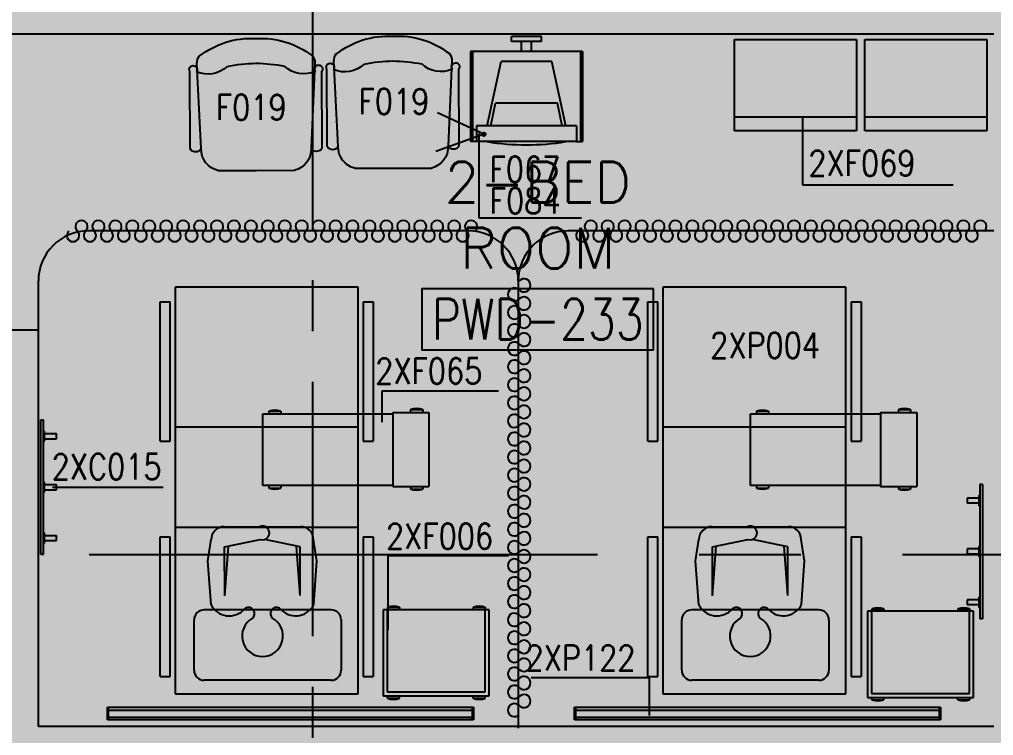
# Model space of a CAD drawing. Extents: x 88852.7 to 88945.7, y 39921.6 to 40001.1.
# Drawn here: x 88930.167 to 88934.958, y 39941.991 to 39945.512 of the extents above; entities that cross this region are included whole.
import ezdxf
from ezdxf.enums import TextEntityAlignment as Align

# ---------------------------------------------------------------- set-up
doc = ezdxf.new("R2010")
doc.units = 0
doc.header["$MEASUREMENT"] = 0
doc.linetypes.add('CENTER', pattern=[2, 1.25, -0.25, 0.25, -0.25])
doc.linetypes.add('CENTERX2', pattern=[4, 2.5, -0.5, 0.5, -0.5])
for name, color, linetype in [('A-TEXT', 7, 'CONTINUOUS'), ('AXES', 11, 'CENTERX2'), ('AXES1', 11, 'CENTER'), ('MEDICAL', 4, 'CONTINUOUS'), ('NON-MEDICAL', 4, 'CONTINUOUS'), ('RM-BOX', 4, 'CONTINUOUS'), ('RM-NAME', 2, 'CONTINUOUS'), ('RM-NO', 2, 'CONTINUOUS'), ('WALL', 4, 'CONTINUOUS')]:
    doc.layers.add(name, color=color, linetype=linetype)
doc.styles.add('ROMANS', font='ROMANS.shx', dxfattribs={"width": 0.6})
doc.dimstyles.new('DIM-OUT', dxfattribs={"dimscale": 0, "dimtxt": 0.24, "dimasz": 0.08, "dimexe": 0.02, "dimexo": 0.02, "dimgap": 0.05, "dimtad": 1, "dimdec": 0, "dimlfac": 1000, "dimzin": 0, "dimdsep": 46, "dimtxsty": 'ROMANS', "dimblk1": 'ARCHTICK', "dimblk2": 'ARCHTICK', "dimsah": 1, "dimcen": 0.01, "dimdle": 0.08, "dimclrd": 4, "dimclre": 4, "dimclrt": 2, "dimadec": 0, "dimazin": 0, "dimtp": 2, "dimtm": 2, "dimtfac": 0.114286, "dimtdec": 0, "dimtix": 1, "dimtmove": 2, "dimatfit": 3, "dimldrblk": 'ARCHTICK', "dimfxl": 0, "dimtolj": 1, "dimtzin": 0, "dimarcsym": 0})

# ---------------------------------------------------------------- blocks, each defined once
blk = doc.blocks.new('RM1')
at = {"layer": 'RM-BOX'}
blk.add_lwpolyline([(569.9, -200), (-569.9, -200), (-569.9, -500), (569.9, -500)], close=True, dxfattribs=at)
at = {"layer": 'RM-NAME', "style": 'ROMANS'}
for tag, p in [('ROOMNAME1', (0, 323.8)), ('ROOMNAME2', (0, 0))]:
    blk.add_attdef(tag, text='', height=200, dxfattribs=at).set_placement(p, align=Align.MIDDLE)
at = {"layer": 'RM-NO', "style": 'ROMANS', "width": 0.8}
blk.add_attdef('ROOMNO', text='', height=200, dxfattribs=at).set_placement((0, -350), align=Align.MIDDLE)

msp = doc.modelspace()

# ---------------------------------------------------------------- linework, layer by layer
at = {"layer": 'AXES'}
msp.add_line((88945.0103, 39942.8796), (88876.9703, 39942.8796), dxfattribs=at)
at = {"layer": 'AXES1'}
msp.add_line((88931.6103, 39928.4796), (88931.6103, 39987.2996), dxfattribs=at)
msp.add_line((88931.6103, 39928.4796), (88931.6103, 39987.2996), dxfattribs=at)
at = {"layer": 'MEDICAL'}
for p, q in [((88932.5872, 39945.4031), (88932.5872, 39945.4275)), ((88932.7348, 39945.4275), (88932.5872, 39945.4275)), ((88932.7348, 39945.4031), (88932.5872, 39945.4031)), ((88932.6364, 39945.3539), (88932.6364, 39945.4031)), ((88932.6856, 39945.3539), (88932.6856, 39945.4031)), ((88932.7348, 39945.4031), (88932.7348, 39945.4275)), ((88932.3854, 39945.3539), (88932.3854, 39944.911)), ((88932.9366, 39945.3539), (88932.3854, 39945.3539)), ((88932.3953, 39945.3539), (88932.3953, 39944.911)), ((88932.9268, 39945.3539), (88932.9268, 39944.911)), ((88932.9366, 39945.3539), (88932.9366, 39944.911)), ((88932.4677, 39944.9883), (88932.5363, 39945.3047)), ((88932.7858, 39945.3047), (88932.5363, 39945.3047)), ((88932.8544, 39944.9883), (88932.7858, 39945.3047)), ((88932.4863, 39944.9883), (88932.5083, 39945.1008)), ((88932.8138, 39945.1008), (88932.5083, 39945.1008)), ((88932.8357, 39944.9883), (88932.8138, 39945.1008)), ((88932.4515, 39944.9472), (88932.2228, 39945.052)), ((88932.9071, 39944.9883), (88932.415, 39944.9883)), ((88932.415, 39944.9883), (88932.415, 39944.911)), ((88932.9071, 39944.9883), (88932.9071, 39944.911)), ((88932.4515, 39944.9472), (88932.2147, 39944.8624)), ((88932.415, 39944.911), (88932.3854, 39944.911)), ((88932.9071, 39944.911), (88932.415, 39944.911)), ((88932.9071, 39944.911), (88932.9366, 39944.911)), ((88932.3745, 39944.4722), (88930.5063, 39944.4722)), ((88934.9603, 39944.4722), (88932.8664, 39944.4722)), ((88930.2603, 39943.9846), (88930.2603, 39944.2261)), ((88931.8334, 39944.1956), (88930.9334, 39944.1956)), ((88930.9334, 39944.1956), (88930.9334, 39942.1956)), ((88931.8334, 39942.1956), (88931.8334, 39944.1956)), ((88932.6205, 39944.2261), (88932.6205, 39942.0274)), ((88934.2322, 39944.1956), (88933.3322, 39944.1956)), ((88933.3322, 39944.1956), (88933.3322, 39942.1956)), ((88934.2322, 39942.1956), (88934.2322, 39944.1956)), ((88930.8592, 39944.1231), (88930.9084, 39944.1231)), ((88930.8592, 39943.4374), (88930.8592, 39944.1231)), ((88930.9084, 39943.4374), (88930.9084, 39944.1231)), ((88931.8584, 39944.1231), (88931.8584, 39943.4374)), ((88931.8584, 39944.1231), (88931.9076, 39944.1231)), ((88931.9076, 39944.1231), (88931.9076, 39943.4374)), ((88933.258, 39944.1231), (88933.3072, 39944.1231)), ((88933.258, 39943.4374), (88933.258, 39944.1231)), ((88933.3072, 39943.4374), (88933.3072, 39944.1231)), ((88934.2572, 39944.1231), (88934.2572, 39943.4374)), ((88934.2572, 39944.1231), (88934.3064, 39944.1231)), ((88934.3064, 39944.1231), (88934.3064, 39943.4374)), ((88931.3644, 39943.2209), (88931.3644, 39943.5728)), ((88931.3644, 39943.5728), (88932.0041, 39943.5728)), ((88931.3932, 39943.5857), (88931.4522, 39943.5857)), ((88931.3932, 39943.5857), (88931.3932, 39943.5728)), ((88931.4522, 39943.5857), (88931.4522, 39943.5728)), ((88932.0041, 39943.5789), (88932.0041, 39943.2148)), ((88932.0041, 39943.5789), (88932.1813, 39943.5789)), ((88932.0912, 39943.5932), (88932.1503, 39943.5932)), ((88932.0912, 39943.5932), (88932.0912, 39943.5789)), ((88932.1503, 39943.5932), (88932.1503, 39943.5789)), ((88932.1813, 39943.5789), (88932.1813, 39943.2148)), ((88933.7632, 39943.5728), (88934.4029, 39943.5728)), ((88933.7632, 39943.2209), (88933.7632, 39943.5728)), ((88933.792, 39943.5857), (88933.851, 39943.5857)), ((88933.792, 39943.5857), (88933.792, 39943.5728)), ((88933.851, 39943.5857), (88933.851, 39943.5728)), ((88934.4029, 39943.5789), (88934.4029, 39943.2148)), ((88934.4029, 39943.5789), (88934.5801, 39943.5789)), ((88934.49, 39943.5932), (88934.5491, 39943.5932)), ((88934.49, 39943.5932), (88934.49, 39943.5789)), ((88934.5491, 39943.5932), (88934.5491, 39943.5789)), ((88934.5801, 39943.5789), (88934.5801, 39943.2148)), ((88930.9334, 39943.5081), (88931.8334, 39943.5081)), ((88933.3322, 39943.5081), (88934.2322, 39943.5081)), ((88930.8592, 39943.4374), (88930.9084, 39943.4374)), ((88931.8584, 39943.4374), (88931.9076, 39943.4374)), ((88933.258, 39943.4374), (88933.3072, 39943.4374)), ((88934.2572, 39943.4374), (88934.3064, 39943.4374)), ((88932.0041, 39943.2209), (88931.3644, 39943.2209)), ((88931.3932, 39943.2209), (88931.3932, 39943.2065)), ((88931.3932, 39943.2065), (88931.4522, 39943.2065)), ((88931.4522, 39943.2209), (88931.4522, 39943.2065)), ((88932.0041, 39943.2148), (88932.1813, 39943.2148)), ((88932.0912, 39943.2148), (88932.0912, 39943.2028)), ((88932.0912, 39943.2028), (88932.1503, 39943.2028)), ((88932.1503, 39943.2148), (88932.1503, 39943.2028)), ((88934.4029, 39943.2209), (88933.7632, 39943.2209)), ((88933.792, 39943.2209), (88933.792, 39943.2065)), ((88933.792, 39943.2065), (88933.851, 39943.2065)), ((88933.851, 39943.2209), (88933.851, 39943.2065)), ((88934.4029, 39943.2148), (88934.5801, 39943.2148)), ((88934.49, 39943.2148), (88934.49, 39943.2028)), ((88934.49, 39943.2028), (88934.5491, 39943.2028)), ((88934.5491, 39943.2148), (88934.5491, 39943.2028)), ((88930.9334, 39943.016), (88931.8334, 39943.016)), ((88933.3322, 39943.016), (88934.2322, 39943.016)), ((88930.8592, 39942.9673), (88930.9084, 39942.9673)), ((88930.8592, 39942.2816), (88930.8592, 39942.9673)), ((88930.9084, 39942.2816), (88930.9084, 39942.9673)), ((88931.8584, 39942.9673), (88931.8584, 39942.2816)), ((88931.8584, 39942.9673), (88931.9076, 39942.9673)), ((88931.9076, 39942.9673), (88931.9076, 39942.2816)), ((88933.258, 39942.9673), (88933.3072, 39942.9673)), ((88933.258, 39942.2816), (88933.258, 39942.9673)), ((88933.3072, 39942.2816), (88933.3072, 39942.9673)), ((88934.2572, 39942.9673), (88934.2572, 39942.2816)), ((88934.2572, 39942.9673), (88934.3064, 39942.9673)), ((88934.3064, 39942.9673), (88934.3064, 39942.2816)), ((88931.7003, 39942.6083), (88931.0749, 39942.6083)), ((88932.4773, 39942.609), (88931.9556, 39942.609)), ((88931.9556, 39942.609), (88931.9556, 39942.1858)), ((88931.9753, 39942.609), (88931.9753, 39942.2055)), ((88931.9767, 39942.6212), (88931.9767, 39942.609)), ((88931.9767, 39942.6212), (88932.0357, 39942.6212)), ((88932.0357, 39942.6212), (88932.0357, 39942.609)), ((88932.3994, 39942.6212), (88932.3994, 39942.609)), ((88932.3994, 39942.6212), (88932.4584, 39942.6212)), ((88932.4576, 39942.2055), (88932.4576, 39942.609)), ((88932.4584, 39942.6212), (88932.4584, 39942.609)), ((88932.4773, 39942.1858), (88932.4773, 39942.609)), ((88934.0991, 39942.6083), (88933.4737, 39942.6083)), ((88934.3596, 39942.6137), (88934.3596, 39942.6015)), ((88934.3596, 39942.6137), (88934.4186, 39942.6137)), ((88934.4186, 39942.6137), (88934.4186, 39942.6015)), ((88934.7823, 39942.6137), (88934.7823, 39942.6015)), ((88934.7823, 39942.6137), (88934.8413, 39942.6137)), ((88934.8413, 39942.6137), (88934.8413, 39942.6015)), ((88931.0257, 39942.3117), (88931.0257, 39942.5591)), ((88931.7495, 39942.5591), (88931.7495, 39942.3117)), ((88933.4245, 39942.3117), (88933.4245, 39942.5591)), ((88934.1483, 39942.5591), (88934.1483, 39942.3117)), ((88934.3385, 39942.6015), (88934.3385, 39942.1783)), ((88934.8602, 39942.6015), (88934.3385, 39942.6015)), ((88934.3582, 39942.6015), (88934.3582, 39942.198)), ((88934.8405, 39942.198), (88934.8405, 39942.6015)), ((88934.8602, 39942.1783), (88934.8602, 39942.6015)), ((88930.8592, 39942.2816), (88930.9084, 39942.2816)), ((88931.8584, 39942.2816), (88931.9076, 39942.2816)), ((88933.258, 39942.2816), (88933.3072, 39942.2816)), ((88934.2572, 39942.2816), (88934.3064, 39942.2816)), ((88931.7003, 39942.2625), (88931.0749, 39942.2625)), ((88934.0991, 39942.2625), (88933.4737, 39942.2625)), ((88930.9334, 39942.1956), (88931.8334, 39942.1956)), ((88931.9556, 39942.1858), (88932.4773, 39942.1858)), ((88931.9753, 39942.2055), (88932.4576, 39942.2055)), ((88931.9767, 39942.1736), (88931.9767, 39942.1858)), ((88931.9767, 39942.1736), (88932.0357, 39942.1736)), ((88932.0357, 39942.1736), (88932.0357, 39942.1858)), ((88932.3994, 39942.1736), (88932.3994, 39942.1858)), ((88932.3994, 39942.1736), (88932.4584, 39942.1736)), ((88932.4584, 39942.1736), (88932.4584, 39942.1858)), ((88933.3322, 39942.1956), (88934.2322, 39942.1956)), ((88934.3385, 39942.1783), (88934.8602, 39942.1783)), ((88934.3582, 39942.198), (88934.8405, 39942.198)), ((88934.3596, 39942.1661), (88934.3596, 39942.1783)), ((88934.4186, 39942.1661), (88934.4186, 39942.1783)), ((88934.7823, 39942.1661), (88934.7823, 39942.1783)), ((88934.8413, 39942.1661), (88934.8413, 39942.1783)), ((88930.5995, 39942.0673), (88930.5995, 39942.1304)), ((88930.5995, 39942.1304), (88932.3998, 39942.1304)), ((88930.6056, 39942.0673), (88930.6056, 39942.1304)), ((88932.3937, 39942.1304), (88932.3937, 39942.0673)), ((88932.3998, 39942.1304), (88932.3998, 39942.0673)), ((88932.8967, 39942.0673), (88932.8967, 39942.1304)), ((88932.8967, 39942.1304), (88934.697, 39942.1304)), ((88932.9028, 39942.0673), (88932.9028, 39942.1304)), ((88934.3596, 39942.1661), (88934.4186, 39942.1661)), ((88934.6909, 39942.1304), (88934.6909, 39942.0673)), ((88934.697, 39942.1304), (88934.697, 39942.0673)), ((88934.7823, 39942.1661), (88934.8413, 39942.1661)), ((88930.6056, 39942.1158), (88932.3937, 39942.1158)), ((88932.3937, 39942.0789), (88930.6056, 39942.0789)), ((88932.9028, 39942.1158), (88934.6909, 39942.1158)), ((88934.6909, 39942.0789), (88932.9028, 39942.0789)), ((88932.3998, 39942.0673), (88930.5995, 39942.0673)), ((88934.697, 39942.0673), (88932.8967, 39942.0673))]:
    msp.add_line(p, q, dxfattribs=at)
at = {"layer": 'MEDICAL', "const_width": 0.000738}
for points in [[(88932.2232, 39945.052, -1), (88932.2225, 39945.052, -1)], [(88932.2147, 39944.8624, -1), (88932.214, 39944.8624, -1)]]:
    msp.add_lwpolyline(points, format="xyb", close=True, dxfattribs=at)
at = {"layer": 'MEDICAL'}
for radius in [0.00868, 0.00533]:
    msp.add_circle((88932.4519, 39944.9468), radius, dxfattribs=at)
for centre, radius, start, end in [((88932.661, 39946.0809), 1.1858, 260.6153, 279.3847), ((88930.5063, 39944.2261), 0.2461, 90, 180), ((88932.3745, 39944.2261), 0.2461, 0, 90), ((88932.8666, 39944.2261), 0.2461, 90, 180), ((88931.4227, 39943.4996), 0.091, 71.0754, 108.9246), ((88932.1207, 39943.507), 0.091, 71.0754, 108.9246), ((88933.8215, 39943.4996), 0.091, 71.0754, 108.9246), ((88934.5196, 39943.507), 0.091, 71.0754, 108.9246), ((88931.4227, 39943.2927), 0.091, 251.0754, 288.9246), ((88932.1207, 39943.2889), 0.091, 251.0754, 288.9246), ((88933.8215, 39943.2927), 0.091, 251.0754, 288.9246), ((88934.5196, 39943.2889), 0.091, 251.0754, 288.9246), ((88931.0749, 39942.5591), 0.0492, 90, 180), ((88931.7003, 39942.5591), 0.0492, 0, 90), ((88932.0062, 39942.5351), 0.091, 71.0754, 108.9246), ((88932.4289, 39942.5351), 0.091, 71.0754, 108.9246), ((88933.4737, 39942.5591), 0.0492, 90, 180), ((88934.0991, 39942.5591), 0.0492, 0, 90), ((88934.3891, 39942.5276), 0.091, 71.0754, 108.9246), ((88934.8118, 39942.5276), 0.091, 71.0754, 108.9246), ((88931.0749, 39942.3117), 0.0492, 180, 270), ((88931.7003, 39942.3117), 0.0492, 270, 0), ((88933.4737, 39942.3117), 0.0492, 180, 270), ((88934.0991, 39942.3117), 0.0492, 270, 0), ((88932.0062, 39942.2598), 0.091, 251.0754, 288.9246), ((88932.4289, 39942.2598), 0.091, 251.0754, 288.9246), ((88934.3891, 39942.2523), 0.091, 251.0754, 288.9246), ((88934.8118, 39942.2523), 0.091, 251.0754, 288.9246)]:
    msp.add_arc(centre, radius, start, end, dxfattribs=at)
at = {"layer": 'MEDICAL', "color": 15}
for centre, radius, start, end in [((88930.4723, 39944.4933), 0.0302, 313.5684, 226.4316), ((88930.5556, 39944.4933), 0.0302, 313.5684, 226.4316), ((88930.6389, 39944.4933), 0.0302, 313.5684, 226.4316), ((88930.7222, 39944.4933), 0.0302, 313.5684, 226.4316), ((88930.8055, 39944.4933), 0.0302, 313.5684, 226.4316), ((88930.8888, 39944.4933), 0.0302, 313.5684, 226.4316), ((88930.9721, 39944.4933), 0.0302, 313.5684, 226.4316), ((88931.0554, 39944.4933), 0.0302, 313.5684, 226.4316), ((88931.1388, 39944.4933), 0.0302, 313.5684, 226.4316), ((88931.2221, 39944.4933), 0.0302, 313.5684, 226.4316), ((88931.3054, 39944.4933), 0.0302, 313.5684, 226.4316), ((88931.3887, 39944.4933), 0.0302, 313.5684, 226.4316), ((88931.472, 39944.4933), 0.0302, 313.5684, 226.4316), ((88931.5553, 39944.4933), 0.0302, 313.5684, 226.4316), ((88931.6386, 39944.4933), 0.0302, 313.5684, 226.4316), ((88931.722, 39944.4933), 0.0302, 313.5684, 226.4316), ((88931.8053, 39944.4933), 0.0302, 313.5684, 226.4316), ((88931.8886, 39944.4933), 0.0302, 313.5684, 226.4316), ((88931.9719, 39944.4933), 0.0302, 313.5684, 226.4316), ((88932.0552, 39944.4933), 0.0302, 313.5684, 226.4316), ((88932.1385, 39944.4933), 0.0302, 313.5684, 226.4316), ((88932.2218, 39944.4933), 0.0302, 313.5684, 226.4316), ((88932.3051, 39944.4933), 0.0302, 313.5684, 226.4316), ((88932.3885, 39944.4933), 0.0302, 313.5684, 226.4316), ((88932.9769, 39944.4933), 0.0302, 313.5684, 226.4316), ((88933.0602, 39944.4933), 0.0302, 313.5684, 226.4316), ((88933.1436, 39944.4933), 0.0302, 313.5684, 226.4316), ((88933.2269, 39944.4933), 0.0302, 313.5684, 226.4316), ((88933.3102, 39944.4933), 0.0302, 313.5684, 226.4316), ((88933.3935, 39944.4933), 0.0302, 313.5684, 226.4316), ((88933.4768, 39944.4933), 0.0302, 313.5684, 226.4316), ((88933.5601, 39944.4933), 0.0302, 313.5684, 226.4316), ((88933.6434, 39944.4933), 0.0302, 313.5684, 226.4316), ((88933.7268, 39944.4933), 0.0302, 313.5684, 226.4316), ((88933.8101, 39944.4933), 0.0302, 313.5684, 226.4316), ((88933.8934, 39944.4933), 0.0302, 313.5684, 226.4316), ((88933.9767, 39944.4933), 0.0302, 313.5684, 226.4316), ((88934.06, 39944.4933), 0.0302, 313.5684, 226.4316), ((88934.1433, 39944.4933), 0.0302, 313.5684, 226.4316), ((88934.2266, 39944.4933), 0.0302, 313.5684, 226.4316), ((88934.3099, 39944.4933), 0.0302, 313.5684, 226.4316), ((88934.3933, 39944.4933), 0.0302, 313.5684, 226.4316), ((88934.4766, 39944.4933), 0.0302, 313.5684, 226.4316), ((88934.5599, 39944.4933), 0.0302, 313.5684, 226.4316), ((88934.6432, 39944.4933), 0.0302, 313.5684, 226.4316), ((88934.7265, 39944.4933), 0.0302, 313.5684, 226.4316), ((88934.8098, 39944.4933), 0.0302, 313.5684, 226.4316), ((88934.8931, 39944.4933), 0.0302, 313.5684, 226.4316), ((88930.4306, 39944.4495), 0.0302, 133.5684, 46.4316), ((88930.5139, 39944.4495), 0.0302, 133.5684, 46.4316), ((88930.5972, 39944.4495), 0.0302, 133.5684, 46.4316), ((88930.6805, 39944.4495), 0.0302, 133.5684, 46.4316), ((88930.7639, 39944.4495), 0.0302, 133.5684, 46.4316), ((88930.8472, 39944.4495), 0.0302, 133.5684, 46.4316), ((88930.9305, 39944.4495), 0.0302, 133.5684, 46.4316), ((88931.0138, 39944.4495), 0.0302, 133.5684, 46.4316), ((88931.0971, 39944.4495), 0.0302, 133.5684, 46.4316), ((88931.1804, 39944.4495), 0.0302, 133.5684, 46.4316), ((88931.2637, 39944.4495), 0.0302, 133.5684, 46.4316), ((88931.347, 39944.4495), 0.0302, 133.5684, 46.4316), ((88931.4304, 39944.4495), 0.0302, 133.5684, 46.4316), ((88931.5137, 39944.4495), 0.0302, 133.5684, 46.4316), ((88931.597, 39944.4495), 0.0302, 133.5684, 46.4316), ((88931.6803, 39944.4495), 0.0302, 133.5684, 46.4316), ((88931.7636, 39944.4495), 0.0302, 133.5684, 46.4316), ((88931.8469, 39944.4495), 0.0302, 133.5684, 46.4316), ((88931.9302, 39944.4495), 0.0302, 133.5684, 46.4316), ((88932.0136, 39944.4495), 0.0302, 133.5684, 46.4316), ((88932.0969, 39944.4495), 0.0302, 133.5684, 46.4316), ((88932.1802, 39944.4495), 0.0302, 133.5684, 46.4316), ((88932.2635, 39944.4495), 0.0302, 133.5684, 46.4316), ((88932.3468, 39944.4495), 0.0302, 133.5684, 46.4316), ((88932.9353, 39944.4495), 0.0302, 133.5684, 46.4316), ((88933.0186, 39944.4495), 0.0302, 133.5684, 46.4316), ((88933.1019, 39944.4495), 0.0302, 133.5684, 46.4316), ((88933.1852, 39944.4495), 0.0302, 133.5684, 46.4316), ((88933.2685, 39944.4495), 0.0302, 133.5684, 46.4316), ((88933.3518, 39944.4495), 0.0302, 133.5684, 46.4316), ((88933.4352, 39944.4495), 0.0302, 133.5684, 46.4316), ((88933.5185, 39944.4495), 0.0302, 133.5684, 46.4316), ((88933.6018, 39944.4495), 0.0302, 133.5684, 46.4316), ((88933.6851, 39944.4495), 0.0302, 133.5684, 46.4316), ((88933.7684, 39944.4495), 0.0302, 133.5684, 46.4316), ((88933.8517, 39944.4495), 0.0302, 133.5684, 46.4316), ((88933.935, 39944.4495), 0.0302, 133.5684, 46.4316), ((88934.0184, 39944.4495), 0.0302, 133.5684, 46.4316), ((88934.1017, 39944.4495), 0.0302, 133.5684, 46.4316), ((88934.185, 39944.4495), 0.0302, 133.5684, 46.4316), ((88934.2683, 39944.4495), 0.0302, 133.5684, 46.4316), ((88934.3516, 39944.4495), 0.0302, 133.5684, 46.4316), ((88934.4349, 39944.4495), 0.0302, 133.5684, 46.4316), ((88934.5182, 39944.4495), 0.0302, 133.5684, 46.4316), ((88934.6015, 39944.4495), 0.0302, 133.5684, 46.4316), ((88934.6849, 39944.4495), 0.0302, 133.5684, 46.4316), ((88934.7682, 39944.4495), 0.0302, 133.5684, 46.4316), ((88934.8515, 39944.4495), 0.0302, 133.5684, 46.4316), ((88932.6484, 39944.2041), 0.0322, 223.5684, 136.4316), ((88932.6017, 39944.1597), 0.0322, 43.5684, 316.4316), ((88932.6484, 39944.1152), 0.0322, 223.5684, 136.4316), ((88932.6017, 39944.0708), 0.0322, 43.5684, 316.4316), ((88932.6484, 39944.0264), 0.0322, 223.5684, 136.4316), ((88932.6017, 39943.9819), 0.0322, 43.5684, 316.4316), ((88932.6484, 39943.9375), 0.0322, 223.5684, 136.4316), ((88932.6017, 39943.8931), 0.0322, 43.5684, 316.4316), ((88932.6484, 39943.8486), 0.0322, 223.5684, 136.4316), ((88932.6017, 39943.8042), 0.0322, 43.5684, 316.4316), ((88932.6484, 39943.7597), 0.0322, 223.5684, 136.4316), ((88932.6017, 39943.7153), 0.0322, 43.5684, 316.4316), ((88932.6017, 39943.6264), 0.0322, 43.5684, 316.4316), ((88932.6484, 39943.6709), 0.0322, 223.5684, 136.4316), ((88932.6484, 39943.582), 0.0322, 223.5684, 136.4316), ((88932.6017, 39943.5376), 0.0322, 43.5684, 316.4316), ((88932.6484, 39943.4931), 0.0322, 223.5684, 136.4316), ((88932.6017, 39943.4487), 0.0322, 43.5684, 316.4316), ((88932.6484, 39943.4043), 0.0322, 223.5684, 136.4316), ((88932.6017, 39943.3598), 0.0322, 43.5684, 316.4316), ((88932.6484, 39943.3154), 0.0322, 223.5684, 136.4316), ((88932.6017, 39943.271), 0.0322, 43.5684, 316.4316), ((88932.6484, 39943.2265), 0.0322, 223.5684, 136.4316), ((88932.6017, 39943.1821), 0.0322, 43.5684, 316.4316), ((88932.6484, 39943.1377), 0.0322, 223.5684, 136.4316), ((88932.6017, 39943.0932), 0.0322, 43.5684, 316.4316), ((88932.6017, 39943.0044), 0.0322, 43.5684, 316.4316), ((88932.6484, 39943.0488), 0.0322, 223.5684, 136.4316), ((88932.6484, 39942.9599), 0.0322, 223.5684, 136.4316), ((88932.6017, 39942.9155), 0.0322, 43.5684, 316.4316), ((88932.6484, 39942.8711), 0.0322, 223.5684, 136.4316), ((88932.6017, 39942.8266), 0.0322, 43.5684, 316.4316), ((88932.6484, 39942.7822), 0.0322, 223.5684, 136.4316), ((88932.6017, 39942.7378), 0.0322, 43.5684, 316.4316), ((88932.6484, 39942.6933), 0.0322, 223.5684, 136.4316), ((88932.6017, 39942.6489), 0.0322, 43.5684, 316.4316), ((88932.6484, 39942.6045), 0.0322, 223.5684, 136.4316), ((88932.6017, 39942.56), 0.0322, 43.5684, 316.4316), ((88932.6484, 39942.5156), 0.0322, 223.5684, 136.4316), ((88932.6017, 39942.4712), 0.0322, 43.5684, 316.4316), ((88932.6484, 39942.4267), 0.0322, 223.5684, 136.4316), ((88932.6017, 39942.3823), 0.0322, 43.5684, 316.4316), ((88932.6484, 39942.3379), 0.0322, 223.5684, 136.4316), ((88932.6017, 39942.2934), 0.0322, 43.5684, 316.4316), ((88932.6484, 39942.249), 0.0322, 223.5684, 136.4316), ((88932.6017, 39942.2046), 0.0322, 43.5684, 316.4316), ((88932.6484, 39942.1601), 0.0322, 223.5684, 136.4316), ((88932.6017, 39942.1157), 0.0322, 43.5684, 316.4316)]:
    msp.add_arc(centre, radius, start, end, dxfattribs=at)
at = {"layer": 'NON-MEDICAL'}
for p, q in [((88933.6837, 39945.4136), (88934.2837, 39945.4136)), ((88933.6837, 39944.9636), (88933.6837, 39945.4136)), ((88934.2837, 39945.4136), (88934.2837, 39944.9636)), ((88934.3247, 39944.9636), (88934.3247, 39945.4136)), ((88934.3247, 39945.4136), (88934.9247, 39945.4136)), ((88934.9247, 39945.4136), (88934.9247, 39944.9636)), ((88934.2837, 39945.0308), (88933.6837, 39945.0308)), ((88934.9247, 39945.0308), (88934.3247, 39945.0308)), ((88934.2837, 39944.9636), (88933.6837, 39944.9636)), ((88934.9247, 39944.9636), (88934.3247, 39944.9636)), ((88930.2727, 39942.8821), (88930.2727, 39943.5425)), ((88930.2727, 39943.5425), (88930.2854, 39943.5425)), ((88930.2854, 39942.8821), (88930.2854, 39943.5425)), ((88930.2854, 39943.4873), (88930.2904, 39943.4873)), ((88930.2904, 39943.4373), (88930.2904, 39943.4873)), ((88930.2904, 39943.475), (88930.3489, 39943.475)), ((88930.3489, 39943.4496), (88930.3489, 39943.475)), ((88930.2854, 39943.4373), (88930.2904, 39943.4373)), ((88930.2904, 39943.4496), (88930.3489, 39943.4496)), ((88930.2854, 39943.2373), (88930.2904, 39943.2373)), ((88930.2904, 39943.1873), (88930.2904, 39943.2373)), ((88930.2854, 39943.1873), (88930.2904, 39943.1873)), ((88930.2904, 39943.225), (88930.3489, 39943.225)), ((88930.2904, 39943.1996), (88930.3489, 39943.1996)), ((88930.3489, 39943.1996), (88930.3489, 39943.225)), ((88934.9039, 39943.2254), (88934.8912, 39943.2254)), ((88934.8912, 39943.2254), (88934.8912, 39942.565)), ((88934.9039, 39943.2254), (88934.9039, 39942.565)), ((88934.8277, 39943.1579), (88934.8277, 39943.1325)), ((88934.8862, 39943.1579), (88934.8277, 39943.1579)), ((88934.8862, 39943.1325), (88934.8277, 39943.1325)), ((88934.8862, 39943.1702), (88934.8862, 39943.1202)), ((88934.8912, 39943.1702), (88934.8862, 39943.1702)), ((88934.8912, 39943.1202), (88934.8862, 39943.1202)), ((88930.2854, 39942.9873), (88930.2904, 39942.9873)), ((88930.2904, 39942.9373), (88930.2904, 39942.9873)), ((88931.1734, 39943.0174), (88931.3473, 39943.0176)), ((88931.3771, 39943.0176), (88931.5505, 39943.0178)), ((88933.5722, 39943.0174), (88933.7461, 39943.0176)), ((88933.7759, 39943.0176), (88933.9493, 39943.0178)), ((88930.2904, 39942.975), (88930.3489, 39942.975)), ((88930.2904, 39942.9496), (88930.3489, 39942.9496)), ((88930.3489, 39942.9496), (88930.3489, 39942.975)), ((88931.094, 39942.8497), (88931.1106, 39942.9544)), ((88931.1764, 39942.9179), (88931.3507, 39942.9548)), ((88931.5477, 39942.9184), (88931.3736, 39942.9548)), ((88931.6302, 39942.8503), (88931.6134, 39942.955)), ((88933.4929, 39942.8497), (88933.5094, 39942.9544)), ((88933.5752, 39942.9179), (88933.7495, 39942.9548)), ((88933.9465, 39942.9184), (88933.7724, 39942.9548)), ((88934.029, 39942.8503), (88934.0122, 39942.955)), ((88930.2854, 39942.9373), (88930.2904, 39942.9373)), ((88931.1767, 39942.6781), (88931.1764, 39942.9179)), ((88931.1767, 39942.6781), (88931.1947, 39942.9218)), ((88931.548, 39942.6786), (88931.5294, 39942.9222)), ((88931.548, 39942.6786), (88931.5477, 39942.9184)), ((88933.5755, 39942.6781), (88933.5752, 39942.9179)), ((88933.5755, 39942.6781), (88933.5935, 39942.9218)), ((88933.9468, 39942.6786), (88933.9282, 39942.9222)), ((88933.9468, 39942.6786), (88933.9465, 39942.9184)), ((88934.8277, 39942.9079), (88934.8277, 39942.8825)), ((88934.8862, 39942.9079), (88934.8277, 39942.9079)), ((88934.8862, 39942.9202), (88934.8862, 39942.8702)), ((88934.8912, 39942.9202), (88934.8862, 39942.9202)), ((88930.2727, 39942.8821), (88930.2854, 39942.8821)), ((88931.1095, 39942.634), (88931.094, 39942.8497)), ((88931.6152, 39942.6346), (88931.6302, 39942.8503)), ((88933.5084, 39942.634), (88933.4929, 39942.8497)), ((88934.014, 39942.6346), (88934.029, 39942.8503)), ((88934.8862, 39942.8825), (88934.8277, 39942.8825)), ((88934.8912, 39942.8702), (88934.8862, 39942.8702)), ((88934.8277, 39942.6579), (88934.8277, 39942.6325)), ((88934.8862, 39942.6579), (88934.8277, 39942.6579)), ((88934.8912, 39942.6702), (88934.8862, 39942.6702)), ((88934.8862, 39942.6702), (88934.8862, 39942.6202)), ((88934.8862, 39942.6325), (88934.8277, 39942.6325)), ((88934.8912, 39942.6202), (88934.8862, 39942.6202)), ((88934.9039, 39942.565), (88934.8912, 39942.565))]:
    msp.add_line(p, q, dxfattribs=at)
at = {"layer": 'NON-MEDICAL', "extrusion": (0, 0, -1)}
for p, q in [((88931.0611, 39944.8766), (88931.0401, 39945.2963)), ((88931.6197, 39945.2983), (88931.6016, 39944.8785)), ((88931.735, 39944.8878), (88931.714, 39945.3075)), ((88932.2935, 39945.3095), (88932.2754, 39944.8897)), ((88931.0071, 39944.8764), (88931.0058, 39945.2548)), ((88931.6556, 39944.8787), (88931.6543, 39945.257)), ((88931.6809, 39944.8876), (88931.6796, 39945.266)), ((88932.3295, 39944.8899), (88932.3282, 39945.2682)), ((88931.1425, 39944.7688), (88931.3317, 39944.7695)), ((88931.3317, 39944.7695), (88931.5209, 39944.7701)), ((88931.8164, 39944.78), (88932.0056, 39944.7807)), ((88932.0056, 39944.7807), (88932.1947, 39944.7813))]:
    msp.add_line(p, q, dxfattribs=at)
for centre, radius, start, end in [((-88931.98, 39945.0179), 0.412, 51.8512, 93.2474), ((-88932.0295, 39945.0181), 0.412, 86.3609, 127.7571), ((-88931.3062, 39945.0067), 0.412, 51.8512, 93.2474), ((-88931.3556, 39945.0069), 0.412, 86.3609, 127.7571), ((-88931.7649, 39945.3096), 0.051, 357.7164, 39.3439), ((-88932.2426, 39945.3112), 0.051, 140.2645, 181.892), ((-88931.0217, 39945.2661), 0.0195, 324.6483, 214.9601), ((-88931.0911, 39945.2984), 0.051, 357.7164, 39.3439), ((-88931.3422, 39944.5457), 0.7509, 78.1814, 89.0607), ((-88931.3227, 39944.5457), 0.7509, 90.5476, 101.427), ((-88931.5687, 39945.3), 0.051, 140.2645, 181.892), ((-88931.6383, 39945.2682), 0.0195, 324.6483, 214.9601), ((-88931.6956, 39945.2773), 0.0195, 324.6483, 214.9601), ((-88931.7681, 39945.3889), 0.1352, 225.8366, 294.7277), ((-88932.0161, 39944.5569), 0.7509, 78.1814, 89.0607), ((-88931.9966, 39944.5569), 0.7509, 90.5476, 101.427), ((-88932.2389, 39945.3905), 0.1352, 244.8807, 313.7718), ((-88932.3122, 39945.2794), 0.0195, 324.6483, 214.9601), ((-88931.0942, 39945.3777), 0.1352, 225.8366, 294.7277), ((-88931.565, 39945.3793), 0.1352, 244.8807, 313.7718), ((-88931.034, 39944.8906), 0.0304, 207.2255, 332.3828), ((-88931.169, 39944.8735), 0.108, 284.204, 1.6646), ((-88931.4937, 39944.8746), 0.108, 177.9438, 255.4044), ((-88931.6285, 39944.8926), 0.0304, 207.2255, 332.3828), ((-88931.7079, 39944.9018), 0.0304, 207.2255, 332.3828), ((-88931.8429, 39944.8847), 0.108, 284.204, 1.6646), ((-88932.1675, 39944.8858), 0.108, 177.9438, 255.4044), ((-88932.3024, 39944.9038), 0.0304, 207.2255, 332.3828)]:
    msp.add_arc(centre, radius, start, end, dxfattribs=at)
at = {"layer": 'NON-MEDICAL'}
for centre, radius, start, end in [((88931.1735, 39942.9545), 0.0629, 90.0677, 180.0677), ((88931.3622, 39942.9869), 0.0341, 250.3052, 115.993), ((88931.5506, 39942.9549), 0.0629, 0.0677, 90.0677), ((88933.5723, 39942.9545), 0.0629, 90.0677, 180.0677), ((88933.761, 39942.9869), 0.0341, 250.3052, 115.993), ((88933.9494, 39942.9549), 0.0629, 0.0677, 90.0677), ((88931.1988, 39942.6787), 0.0998, 206.5786, 318.5374), ((88931.3021, 39942.5756), 0.0466, 119.0182, 142.5423), ((88931.294, 39942.5903), 0.0299, 310.1114, 119.168), ((88931.4309, 39942.5905), 0.0299, 60.9674, 230.024), ((88931.4228, 39942.5758), 0.0466, 37.5931, 61.1172), ((88931.5258, 39942.6791), 0.0998, 228.5793, 333.5569), ((88933.5977, 39942.6787), 0.0998, 206.5786, 318.5374), ((88933.7009, 39942.5756), 0.0466, 119.0182, 142.5423), ((88933.6928, 39942.5903), 0.0299, 310.1114, 119.168), ((88933.8297, 39942.5905), 0.0299, 60.9674, 230.024), ((88933.8217, 39942.5758), 0.0466, 37.5931, 61.1172), ((88933.9246, 39942.6791), 0.0998, 228.5793, 333.5569), ((88931.3626, 39942.4799), 0.1006, 119.3714, 60.764), ((88933.7614, 39942.4799), 0.1006, 119.3714, 60.764)]:
    msp.add_arc(centre, radius, start, end, dxfattribs=at)
at = {"layer": 'WALL'}
for p, q in [((88934.9603, 39945.4396), (88928.3103, 39945.4396)), ((88930.2603, 39943.9846), (88930.0103, 39943.9846)), ((88934.9603, 39942.0346), (88930.2603, 39942.0346))]:
    msp.add_line(p, q, dxfattribs=at)
at = {"layer": 'WALL', "linetype": 'ByBlock'}
msp.add_line((88930.2603, 39942.0346), (88930.2603, 39943.9846), dxfattribs=at)

# ---------------------------------------------------------------- block references
at = {"layer": 'RM-NAME', "xscale": 0.001000000003841706, "yscale": 0.000999999996565748, "zscale": 0.001}
msp.add_blockref('RM1', (88932.7164, 39944.3875), dxfattribs=at).add_auto_attribs({'ROOMNO': 'PWD-233', 'ROOMNAME2': 'ROOM', 'ROOMNAME1': '2-BED'})

# ---------------------------------------------------------------- texts
at = {"layer": 'A-TEXT', "color": 7, "ltscale": 400, "style": 'ROMANS', "width": 0.833974}
for s, p in [('F019', (88931.133, 39945.0174)), ('F019', (88931.8348, 39945.0461)), ('2XF069', (88934.0471, 39944.7425)), ('F067', (88932.4791, 39944.7123)), ('F084', (88932.4799, 39944.5579)), ('2XP004', (88933.5641, 39943.8466)), ('2XF065', (88931.9168, 39943.7208)), ('2XC015', (88930.3255, 39943.2504)), ('2XF006', (88931.9698, 39942.9083)), ('2XP122', (88932.656, 39942.3098))]:
    msp.add_text(s, height=0.125, dxfattribs=at).set_placement(p)

# ---------------------------------------------------------------- leaders
at = {"layer": 'A-TEXT'}
for points in [[(88934.019, 39945.027), (88934.019, 39944.6979), (88934.7587, 39944.6979)], [(88932.4269, 39944.9512), (88932.4269, 39944.5362), (88932.9309, 39944.5362)], [(88931.9515, 39943.5314), (88931.9515, 39943.6849), (88932.5235, 39943.6849)], [(88930.3291, 39943.2115), (88930.8747, 39943.2115)], [(88931.9807, 39942.508), (88931.9807, 39942.8758), (88932.5719, 39942.8758)], [(88933.2658, 39942.0892), (88933.2658, 39942.2745), (88932.6839, 39942.2745)]]:
    msp.add_leader(points, dimstyle='DIM-OUT', override={"dimscale": 1, "dimasz": 40}, dxfattribs=at)

doc.saveas('drawing.dxf')
